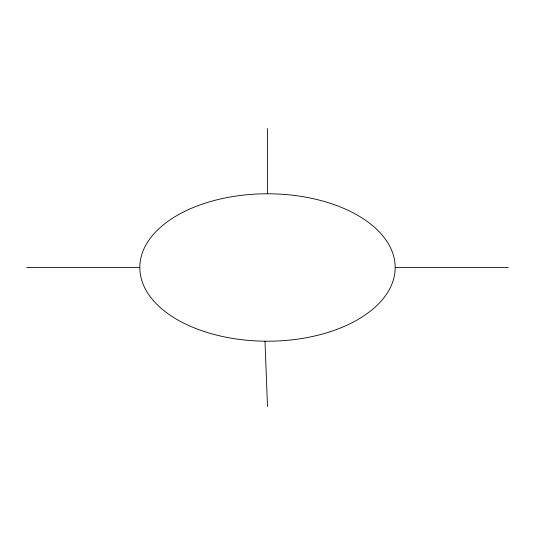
<?xml version="1.0" encoding="UTF-8"?>
<svg xmlns="http://www.w3.org/2000/svg" width="535" height="535" viewBox="0 0 535 535"><rect width="100%" height="100%" fill="white"/><g stroke="black" fill="none" stroke-linecap="round" stroke-linejoin="round"><path stroke-width="0.8" d="M26.75 267.5L139.822 267.5M395.178 267.5A127.678 73.71 0 0 0 203.661 203.661A127.678 73.71 0 0 0 203.661 331.339A127.678 73.71 0 0 0 395.178 267.5L508.25 267.5M264.986 341.196L267.5 406.493M267.5 128.507L267.5 193.79"/></g></svg>
